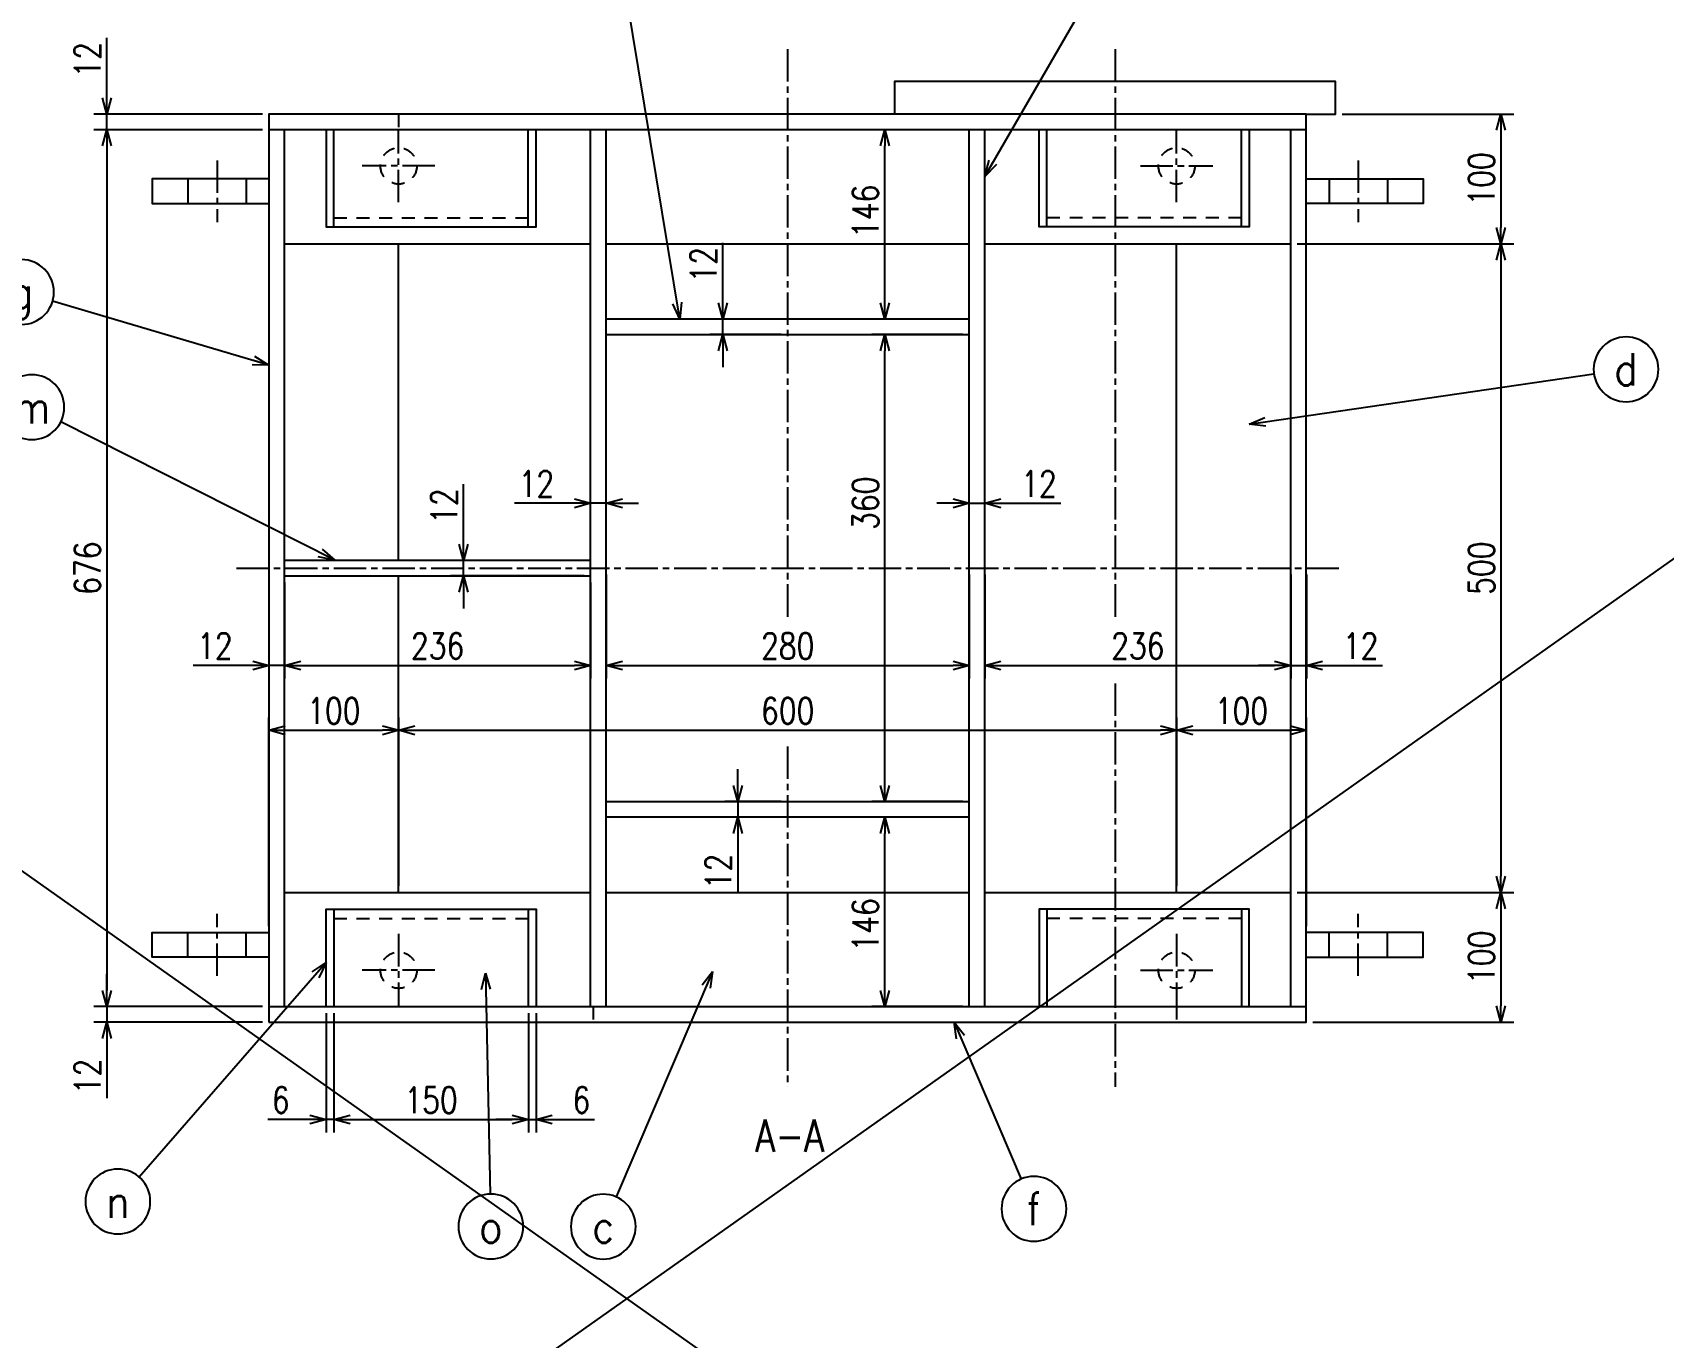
# Model space of a CAD drawing. Extents: x 0 to 4205, y 0 to 5940.
# Drawn here: x 1644 to 2902, y 4425 to 5431 of the extents above; entities that cross this region are included whole.
import ezdxf
from ezdxf.enums import TextEntityAlignment as Align

# ---------------------------------------------------------------- set-up
doc = ezdxf.new("R2010")
doc.units = 0
doc.header["$LTSCALE"] = 5
doc.linetypes.add('GEN3A', pattern=[3.5, 2, -1.5])
doc.linetypes.add('GEN7A', pattern=[7.5, 5, -0.75, 1, -0.75])
doc.layers.get('0').update_dxf_attribs({"linetype": 'CONTINUOUS'})
doc.layers.get('DEFPOINTS').update_dxf_attribs({"linetype": 'CONTINUOUS'})
for name, color, linetype in [('2', 5, 'CONTINUOUS'), ('3A', 6, 'GEN3A'), ('5', 3, 'CONTINUOUS'), ('6', 52, 'CONTINUOUS'), ('7A', 4, 'GEN7A'), ('8', 1, 'CONTINUOUS')]:
    doc.layers.add(name, color=color, linetype=linetype)
doc.styles.get("Standard").update_dxf_attribs({"font": 'romans.shx', "width": 0.8, "bigfont": 'extfont.shx'})
doc.dimstyles.new('GEN-ISO', dxfattribs={"dimscale": 5, "dimtxt": 4, "dimasz": 2.5, "dimexe": 2, "dimexo": 1, "dimgap": 1, "dimtad": 3, "dimdec": 3, "dimrnd": 0.001, "dimdsep": 46, "dimtxsty": 'Standard', "dimblk": 'OPEN30', "dimcen": 0, "dimclrt": 52, "dimadec": 0, "dimazin": 0, "dimtp": 0.1, "dimtm": 0.1, "dimtfac": 0.6, "dimtdec": 3, "dimtmove": 2, "dimatfit": 3, "dimldrblk": 'OPEN30', "dimfxl": 1, "dimarcsym": 0})

# ---------------------------------------------------------------- blocks, each defined once
blk = doc.blocks.new('_Open30')
at = {"color": 0, "linetype": 'ByBlock', "lineweight": -2}
for p, q in [((-1, 0.27), (0, 0)), ((0, 0), (-1, -0.27)), ((0, 0), (-1, 0))]:
    blk.add_line(p, q, dxfattribs=at)
blk = doc.blocks.new('*D197')
at = {"layer": '5', "color": 0, "lineweight": -2, "transparency": 16777216}
for p, q in [((1870.6, 4675.1), (1870.6, 4583.1)), ((1876.6, 4675.1), (1876.6, 4583.1)), ((1858.1, 4593.1), (1825.7, 4593.1)), ((1876.6, 4593.1), (1870.6, 4593.1)), ((1889.1, 4593.1), (1901.6, 4593.1))]:
    blk.add_line(p, q, dxfattribs=at)
at = {"layer": 'DEFPOINTS', "color": 0, "transparency": 16777216}
for p in [(1870.6, 4680.1), (1876.6, 4680.1), (1870.6, 4593.1)]:
    blk.add_point(p, dxfattribs=at)
at = {"layer": '5', "color": 0, "lineweight": -2, "transparency": 16777216, "xscale": 12.5, "yscale": 12.5, "zscale": 12.5}
blk.add_blockref('_Open30', (1870.6, 4593.1), dxfattribs=at)
at = {"layer": '5', "color": 0, "lineweight": -2, "transparency": 16777216, "xscale": 12.5, "yscale": 12.5, "zscale": 12.5, "rotation": 180}
blk.add_blockref('_Open30', (1876.6, 4593.1), dxfattribs=at)
at = {"layer": '5', "color": 52, "transparency": 16777216, "insert": (1835.6, 4608.1), "char_height": 20, "attachment_point": 5}
blk.add_mtext('6', dxfattribs=at)
blk = doc.blocks.new('*D198')
at = {"layer": '5', "color": 0, "lineweight": -2, "transparency": 16777216}
for p, q in [((1876.6, 4675.1), (1876.6, 4583.1)), ((2026.6, 4675.1), (2026.6, 4583.1)), ((1889.1, 4593.1), (2014.1, 4593.1))]:
    blk.add_line(p, q, dxfattribs=at)
at = {"layer": 'DEFPOINTS', "color": 0, "transparency": 16777216}
for p in [(1876.6, 4680.1), (2026.6, 4680.1), (2026.6, 4593.1)]:
    blk.add_point(p, dxfattribs=at)
at = {"layer": '5', "color": 0, "lineweight": -2, "transparency": 16777216, "xscale": 12.5, "yscale": 12.5, "zscale": 12.5, "rotation": 180}
blk.add_blockref('_Open30', (1876.6, 4593.1), dxfattribs=at)
at = {"layer": '5', "color": 0, "lineweight": -2, "transparency": 16777216, "xscale": 12.5, "yscale": 12.5, "zscale": 12.5}
blk.add_blockref('_Open30', (2026.6, 4593.1), dxfattribs=at)
at = {"layer": '5', "color": 52, "transparency": 16777216, "insert": (1951.6, 4608.1), "char_height": 20, "attachment_point": 5}
blk.add_mtext('150', dxfattribs=at)
blk = doc.blocks.new('*D199')
at = {"layer": '5', "color": 0, "lineweight": -2, "transparency": 16777216}
for p, q in [((2026.6, 4675.1), (2026.6, 4583.1)), ((2032.6, 4675.1), (2032.6, 4583.1)), ((2014.1, 4593.1), (2001.6, 4593.1)), ((2026.6, 4593.1), (2032.6, 4593.1)), ((2045.1, 4593.1), (2077.5, 4593.1))]:
    blk.add_line(p, q, dxfattribs=at)
at = {"layer": 'DEFPOINTS', "color": 0, "transparency": 16777216}
for p in [(2026.6, 4680.1), (2032.6, 4680.1), (2032.6, 4593.1)]:
    blk.add_point(p, dxfattribs=at)
at = {"layer": '5', "color": 0, "lineweight": -2, "transparency": 16777216, "xscale": 12.5, "yscale": 12.5, "zscale": 12.5}
blk.add_blockref('_Open30', (2026.6, 4593.1), dxfattribs=at)
at = {"layer": '5', "color": 0, "lineweight": -2, "transparency": 16777216, "xscale": 12.5, "yscale": 12.5, "zscale": 12.5, "rotation": 180}
blk.add_blockref('_Open30', (2032.6, 4593.1), dxfattribs=at)
at = {"layer": '5', "color": 52, "transparency": 16777216, "insert": (2067.5, 4608.1), "char_height": 20, "attachment_point": 5}
blk.add_mtext('6', dxfattribs=at)
blk = doc.blocks.new('*D200')
at = {"layer": '5', "color": 0, "lineweight": -2, "transparency": 16777216}
for p, q in [((1701.6, 5380.6), (1701.6, 5426.8)), ((1821.6, 5368.1), (1691.6, 5368.1)), ((1701.6, 5356.1), (1701.6, 5368.1)), ((1821.6, 5356.1), (1691.6, 5356.1)), ((1701.6, 5343.6), (1701.6, 5331.1))]:
    blk.add_line(p, q, dxfattribs=at)
at = {"layer": 'DEFPOINTS', "color": 0, "transparency": 16777216}
for p in [(1701.6, 5368.1), (1826.6, 5368.1), (1826.6, 5356.1)]:
    blk.add_point(p, dxfattribs=at)
at = {"layer": '5', "color": 0, "lineweight": -2, "transparency": 16777216, "xscale": 12.5, "yscale": 12.5, "zscale": 12.5}
for p, rotation in [((1701.6, 5368.1), 270), ((1701.6, 5356.1), 90)]:
    blk.add_blockref('_Open30', p, dxfattribs=dict(at, rotation=rotation))
at = {"layer": '5', "color": 52, "transparency": 16777216, "insert": (1686.6, 5410), "char_height": 20, "attachment_point": 5, "rotation": 90}
blk.add_mtext('12', dxfattribs=at)
blk = doc.blocks.new('*D201')
at = {"layer": '5', "color": 0, "lineweight": -2, "transparency": 16777216}
for p, q in [((1821.6, 5356.1), (1691.6, 5356.1)), ((1701.6, 5343.6), (1701.6, 4692.6)), ((1821.6, 4680.1), (1691.6, 4680.1))]:
    blk.add_line(p, q, dxfattribs=at)
at = {"layer": 'DEFPOINTS', "color": 0, "transparency": 16777216}
for p in [(1826.6, 5356.1), (1701.6, 4680.1), (1826.6, 4680.1)]:
    blk.add_point(p, dxfattribs=at)
at = {"layer": '5', "color": 0, "lineweight": -2, "transparency": 16777216, "xscale": 12.5, "yscale": 12.5, "zscale": 12.5}
for p, rotation in [((1701.6, 5356.1), 90), ((1701.6, 4680.1), 270)]:
    blk.add_blockref('_Open30', p, dxfattribs=dict(at, rotation=rotation))
at = {"layer": '5', "color": 52, "transparency": 16777216, "insert": (1686.6, 5018.1), "char_height": 20, "attachment_point": 5, "rotation": 90}
blk.add_mtext('676', dxfattribs=at)
blk = doc.blocks.new('*D202')
at = {"layer": '5', "color": 0, "lineweight": -2, "transparency": 16777216}
for p, q in [((1701.6, 4692.6), (1701.6, 4705.1)), ((1821.6, 4680.1), (1691.6, 4680.1)), ((1701.6, 4680.1), (1701.6, 4668.1)), ((1821.6, 4668.1), (1691.6, 4668.1)), ((1701.6, 4655.6), (1701.6, 4609.5))]:
    blk.add_line(p, q, dxfattribs=at)
at = {"layer": 'DEFPOINTS', "color": 0, "transparency": 16777216}
for p in [(1826.6, 4680.1), (1701.6, 4668.1), (1826.6, 4668.1)]:
    blk.add_point(p, dxfattribs=at)
at = {"layer": '5', "color": 0, "lineweight": -2, "transparency": 16777216, "xscale": 12.5, "yscale": 12.5, "zscale": 12.5}
for p, rotation in [((1701.6, 4680.1), 270), ((1701.6, 4668.1), 90)]:
    blk.add_blockref('_Open30', p, dxfattribs=dict(at, rotation=rotation))
at = {"layer": '5', "color": 52, "transparency": 16777216, "insert": (1686.6, 4626.3), "char_height": 20, "attachment_point": 5, "rotation": 90}
blk.add_mtext('12', dxfattribs=at)
blk = doc.blocks.new('*D203')
at = {"layer": '5', "color": 0, "lineweight": -2, "transparency": 16777216}
for p, q in [((2654.1, 5368.1), (2786.6, 5368.1)), ((2776.6, 5355.6), (2776.6, 5280.6)), ((2619.6, 5268.1), (2786.6, 5268.1))]:
    blk.add_line(p, q, dxfattribs=at)
at = {"layer": 'DEFPOINTS', "color": 0, "transparency": 16777216}
for p in [(2649.1, 5368.1), (2614.6, 5268.1), (2776.6, 5268.1)]:
    blk.add_point(p, dxfattribs=at)
at = {"layer": '5', "color": 0, "lineweight": -2, "transparency": 16777216, "xscale": 12.5, "yscale": 12.5, "zscale": 12.5}
for p, rotation in [((2776.6, 5368.1), 90), ((2776.6, 5268.1), 270)]:
    blk.add_blockref('_Open30', p, dxfattribs=dict(at, rotation=rotation))
at = {"layer": '5', "color": 52, "transparency": 16777216, "insert": (2761.6, 5318.1), "char_height": 20, "attachment_point": 5, "rotation": 90}
blk.add_mtext('100', dxfattribs=at)
blk = doc.blocks.new('*D204')
at = {"layer": '5', "color": 0, "lineweight": -2, "transparency": 16777216}
for p, q in [((2776.6, 5255.6), (2776.6, 4780.6)), ((2619.6, 4768.1), (2786.6, 4768.1))]:
    blk.add_line(p, q, dxfattribs=at)
at = {"layer": 'DEFPOINTS', "color": 0, "transparency": 16777216}
for p in [(2614.6, 5268.1), (2614.6, 4768.1), (2776.6, 4768.1)]:
    blk.add_point(p, dxfattribs=at)
at = {"layer": '5', "color": 0, "lineweight": -2, "transparency": 16777216, "xscale": 12.5, "yscale": 12.5, "zscale": 12.5}
for p, rotation in [((2776.6, 5268.1), 90), ((2776.6, 4768.1), 270)]:
    blk.add_blockref('_Open30', p, dxfattribs=dict(at, rotation=rotation))
at = {"layer": '5', "color": 52, "transparency": 16777216, "insert": (2761.6, 5018.1), "char_height": 20, "attachment_point": 5, "rotation": 90}
blk.add_mtext('500', dxfattribs=at)
blk = doc.blocks.new('*D205')
at = {"layer": '5', "color": 0, "lineweight": -2, "transparency": 16777216}
for p, q in [((2776.6, 4755.6), (2776.6, 4680.6)), ((2631.6, 4668.1), (2786.6, 4668.1))]:
    blk.add_line(p, q, dxfattribs=at)
at = {"layer": 'DEFPOINTS', "color": 0, "transparency": 16777216}
for p in [(2614.6, 4768.1), (2626.6, 4668.1), (2776.6, 4668.1)]:
    blk.add_point(p, dxfattribs=at)
at = {"layer": '5', "color": 0, "lineweight": -2, "transparency": 16777216, "xscale": 12.5, "yscale": 12.5, "zscale": 12.5}
for p, rotation in [((2776.6, 4768.1), 90), ((2776.6, 4668.1), 270)]:
    blk.add_blockref('_Open30', p, dxfattribs=dict(at, rotation=rotation))
at = {"layer": '5', "color": 52, "transparency": 16777216, "insert": (2761.6, 4718.1), "char_height": 20, "attachment_point": 5, "rotation": 90}
blk.add_mtext('100', dxfattribs=at)
blk = doc.blocks.new('*D206')
at = {"layer": '5', "color": 0, "lineweight": -2, "transparency": 16777216}
for p, q in [((1826.6, 4742.1), (1826.6, 4903.1)), ((1839.1, 4893.1), (1914.1, 4893.1)), ((1926.6, 4773.1), (1926.6, 4903.1))]:
    blk.add_line(p, q, dxfattribs=at)
at = {"layer": 'DEFPOINTS', "color": 0, "transparency": 16777216}
for p in [(1926.6, 4893.1), (1926.6, 4768.1), (1826.6, 4737.1)]:
    blk.add_point(p, dxfattribs=at)
at = {"layer": '5', "color": 0, "lineweight": -2, "transparency": 16777216, "xscale": 12.5, "yscale": 12.5, "zscale": 12.5, "rotation": 180}
blk.add_blockref('_Open30', (1826.6, 4893.1), dxfattribs=at)
at = {"layer": '5', "color": 0, "lineweight": -2, "transparency": 16777216, "xscale": 12.5, "yscale": 12.5, "zscale": 12.5}
blk.add_blockref('_Open30', (1926.6, 4893.1), dxfattribs=at)
at = {"layer": '5', "color": 52, "transparency": 16777216, "insert": (1876.6, 4908.1), "char_height": 20, "attachment_point": 5}
blk.add_mtext('100', dxfattribs=at)
blk = doc.blocks.new('*D207')
at = {"layer": '5', "color": 0, "lineweight": -2, "transparency": 16777216}
for p, q in [((1939.1, 4893.1), (2514.1, 4893.1)), ((2526.6, 4773.1), (2526.6, 4903.1))]:
    blk.add_line(p, q, dxfattribs=at)
at = {"layer": 'DEFPOINTS', "color": 0, "transparency": 16777216}
for p in [(2526.6, 4893.1), (1926.6, 4768.1), (2526.6, 4768.1)]:
    blk.add_point(p, dxfattribs=at)
at = {"layer": '5', "color": 0, "lineweight": -2, "transparency": 16777216, "xscale": 12.5, "yscale": 12.5, "zscale": 12.5, "rotation": 180}
blk.add_blockref('_Open30', (1926.6, 4893.1), dxfattribs=at)
at = {"layer": '5', "color": 0, "lineweight": -2, "transparency": 16777216, "xscale": 12.5, "yscale": 12.5, "zscale": 12.5}
blk.add_blockref('_Open30', (2526.6, 4893.1), dxfattribs=at)
at = {"layer": '5', "color": 52, "transparency": 16777216, "insert": (2226.6, 4908.1), "char_height": 20, "attachment_point": 5}
blk.add_mtext('600', dxfattribs=at)
blk = doc.blocks.new('*D208')
at = {"layer": '5', "color": 0, "lineweight": -2, "transparency": 16777216}
for p, q in [((2539.1, 4893.1), (2614.1, 4893.1)), ((2626.6, 4742.1), (2626.6, 4903.1))]:
    blk.add_line(p, q, dxfattribs=at)
at = {"layer": 'DEFPOINTS', "color": 0, "transparency": 16777216}
for p in [(2626.6, 4893.1), (2526.6, 4768.1), (2626.6, 4737.1)]:
    blk.add_point(p, dxfattribs=at)
at = {"layer": '5', "color": 0, "lineweight": -2, "transparency": 16777216, "xscale": 12.5, "yscale": 12.5, "zscale": 12.5, "rotation": 180}
blk.add_blockref('_Open30', (2526.6, 4893.1), dxfattribs=at)
at = {"layer": '5', "color": 0, "lineweight": -2, "transparency": 16777216, "xscale": 12.5, "yscale": 12.5, "zscale": 12.5}
blk.add_blockref('_Open30', (2626.6, 4893.1), dxfattribs=at)
at = {"layer": '5', "color": 52, "transparency": 16777216, "insert": (2576.6, 4908.1), "char_height": 20, "attachment_point": 5}
blk.add_mtext('100', dxfattribs=at)
blk = doc.blocks.new('*D209')
at = {"layer": '5', "color": 0, "lineweight": -2, "transparency": 16777216}
for p, q in [((1826.6, 5013.1), (1826.6, 4933.1)), ((1838.6, 5007.1), (1838.6, 4933.1)), ((1814.1, 4943.1), (1768, 4943.1)), ((1838.6, 4943.1), (1826.6, 4943.1)), ((1851.1, 4943.1), (1863.6, 4943.1))]:
    blk.add_line(p, q, dxfattribs=at)
at = {"layer": 'DEFPOINTS', "color": 0, "transparency": 16777216}
for p in [(1826.6, 5018.1), (1838.6, 5012.1), (1826.6, 4943.1)]:
    blk.add_point(p, dxfattribs=at)
at = {"layer": '5', "color": 0, "lineweight": -2, "transparency": 16777216, "xscale": 12.5, "yscale": 12.5, "zscale": 12.5}
blk.add_blockref('_Open30', (1826.6, 4943.1), dxfattribs=at)
at = {"layer": '5', "color": 0, "lineweight": -2, "transparency": 16777216, "xscale": 12.5, "yscale": 12.5, "zscale": 12.5, "rotation": 180}
blk.add_blockref('_Open30', (1838.6, 4943.1), dxfattribs=at)
at = {"layer": '5', "color": 52, "transparency": 16777216, "insert": (1784.8, 4958.1), "char_height": 20, "attachment_point": 5}
blk.add_mtext('12', dxfattribs=at)
blk = doc.blocks.new('*D210')
at = {"layer": '5', "color": 0, "lineweight": -2, "transparency": 16777216}
for p, q in [((1838.6, 5007.1), (1838.6, 4933.1)), ((2074.6, 5007.1), (2074.6, 4933.1)), ((1851.1, 4943.1), (2062.1, 4943.1))]:
    blk.add_line(p, q, dxfattribs=at)
at = {"layer": 'DEFPOINTS', "color": 0, "transparency": 16777216}
for p in [(1838.6, 5012.1), (2074.6, 5012.1), (2074.6, 4943.1)]:
    blk.add_point(p, dxfattribs=at)
at = {"layer": '5', "color": 0, "lineweight": -2, "transparency": 16777216, "xscale": 12.5, "yscale": 12.5, "zscale": 12.5, "rotation": 180}
blk.add_blockref('_Open30', (1838.6, 4943.1), dxfattribs=at)
at = {"layer": '5', "color": 0, "lineweight": -2, "transparency": 16777216, "xscale": 12.5, "yscale": 12.5, "zscale": 12.5}
blk.add_blockref('_Open30', (2074.6, 4943.1), dxfattribs=at)
at = {"layer": '5', "color": 52, "transparency": 16777216, "insert": (1956.6, 4958.1), "char_height": 20, "attachment_point": 5}
blk.add_mtext('236', dxfattribs=at)
blk = doc.blocks.new('*D211')
at = {"layer": '5', "color": 0, "lineweight": -2, "transparency": 16777216}
for p, q in [((2086.6, 5013.1), (2086.6, 4933.1)), ((2366.6, 5013.1), (2366.6, 4933.1)), ((2099.1, 4943.1), (2354.1, 4943.1))]:
    blk.add_line(p, q, dxfattribs=at)
at = {"layer": 'DEFPOINTS', "color": 0, "transparency": 16777216}
for p in [(2086.6, 5018.1), (2366.6, 5018.1), (2366.6, 4943.1)]:
    blk.add_point(p, dxfattribs=at)
at = {"layer": '5', "color": 0, "lineweight": -2, "transparency": 16777216, "xscale": 12.5, "yscale": 12.5, "zscale": 12.5, "rotation": 180}
blk.add_blockref('_Open30', (2086.6, 4943.1), dxfattribs=at)
at = {"layer": '5', "color": 0, "lineweight": -2, "transparency": 16777216, "xscale": 12.5, "yscale": 12.5, "zscale": 12.5}
blk.add_blockref('_Open30', (2366.6, 4943.1), dxfattribs=at)
at = {"layer": '5', "color": 52, "transparency": 16777216, "insert": (2226.6, 4958.1), "char_height": 20, "attachment_point": 5}
blk.add_mtext('280', dxfattribs=at)
blk = doc.blocks.new('*D212')
at = {"layer": '5', "color": 0, "lineweight": -2, "transparency": 16777216}
for p, q in [((2378.6, 5013.1), (2378.6, 4933.1)), ((2614.6, 5013.1), (2614.6, 4933.1)), ((2391.1, 4943.1), (2602.1, 4943.1))]:
    blk.add_line(p, q, dxfattribs=at)
at = {"layer": 'DEFPOINTS', "color": 0, "transparency": 16777216}
for p in [(2378.6, 5018.1), (2614.6, 5018.1), (2614.6, 4943.1)]:
    blk.add_point(p, dxfattribs=at)
at = {"layer": '5', "color": 0, "lineweight": -2, "transparency": 16777216, "xscale": 12.5, "yscale": 12.5, "zscale": 12.5, "rotation": 180}
blk.add_blockref('_Open30', (2378.6, 4943.1), dxfattribs=at)
at = {"layer": '5', "color": 0, "lineweight": -2, "transparency": 16777216, "xscale": 12.5, "yscale": 12.5, "zscale": 12.5}
blk.add_blockref('_Open30', (2614.6, 4943.1), dxfattribs=at)
at = {"layer": '5', "color": 52, "transparency": 16777216, "insert": (2496.6, 4958.1), "char_height": 20, "attachment_point": 5}
blk.add_mtext('236', dxfattribs=at)
blk = doc.blocks.new('*D213')
at = {"layer": '5', "color": 0, "lineweight": -2, "transparency": 16777216}
for p, q in [((2614.6, 5013.1), (2614.6, 4933.1)), ((2626.6, 5013.1), (2626.6, 4933.1)), ((2602.1, 4943.1), (2589.6, 4943.1)), ((2614.6, 4943.1), (2626.6, 4943.1)), ((2639.1, 4943.1), (2685.2, 4943.1))]:
    blk.add_line(p, q, dxfattribs=at)
at = {"layer": 'DEFPOINTS', "color": 0, "transparency": 16777216}
for p in [(2614.6, 5018.1), (2626.6, 5018.1), (2626.6, 4943.1)]:
    blk.add_point(p, dxfattribs=at)
at = {"layer": '5', "color": 0, "lineweight": -2, "transparency": 16777216, "xscale": 12.5, "yscale": 12.5, "zscale": 12.5}
blk.add_blockref('_Open30', (2614.6, 4943.1), dxfattribs=at)
at = {"layer": '5', "color": 0, "lineweight": -2, "transparency": 16777216, "xscale": 12.5, "yscale": 12.5, "zscale": 12.5, "rotation": 180}
blk.add_blockref('_Open30', (2626.6, 4943.1), dxfattribs=at)
at = {"layer": '5', "color": 52, "transparency": 16777216, "insert": (2668.4, 4958.1), "char_height": 20, "attachment_point": 5}
blk.add_mtext('12', dxfattribs=at)
blk = doc.blocks.new('*D214')
at = {"layer": '5', "color": 0, "lineweight": -2, "transparency": 16777216}
for p, q in [((2074.6, 5029.1), (2074.6, 5078.1)), ((2086.6, 5023.1), (2086.6, 5078.1)), ((2062.1, 5068.1), (2016, 5068.1)), ((2086.6, 5068.1), (2074.6, 5068.1)), ((2099.1, 5068.1), (2111.6, 5068.1))]:
    blk.add_line(p, q, dxfattribs=at)
at = {"layer": 'DEFPOINTS', "color": 0, "transparency": 16777216}
for p in [(2074.6, 5068.1), (2074.6, 5024.1), (2086.6, 5018.1)]:
    blk.add_point(p, dxfattribs=at)
at = {"layer": '5', "color": 0, "lineweight": -2, "transparency": 16777216, "xscale": 12.5, "yscale": 12.5, "zscale": 12.5}
blk.add_blockref('_Open30', (2074.6, 5068.1), dxfattribs=at)
at = {"layer": '5', "color": 0, "lineweight": -2, "transparency": 16777216, "xscale": 12.5, "yscale": 12.5, "zscale": 12.5, "rotation": 180}
blk.add_blockref('_Open30', (2086.6, 5068.1), dxfattribs=at)
at = {"layer": '5', "color": 52, "transparency": 16777216, "insert": (2032.8, 5083.1), "char_height": 20, "attachment_point": 5}
blk.add_mtext('12', dxfattribs=at)
blk = doc.blocks.new('*D215')
at = {"layer": '5', "color": 0, "lineweight": -2, "transparency": 16777216}
for p, q in [((2366.6, 5023.1), (2366.6, 5078.1)), ((2378.6, 5029.1), (2378.6, 5078.1)), ((2354.1, 5068.1), (2341.6, 5068.1)), ((2366.6, 5068.1), (2378.6, 5068.1)), ((2391.1, 5068.1), (2437.2, 5068.1))]:
    blk.add_line(p, q, dxfattribs=at)
at = {"layer": 'DEFPOINTS', "color": 0, "transparency": 16777216}
for p in [(2378.6, 5068.1), (2366.6, 5018.1), (2378.6, 5024.1)]:
    blk.add_point(p, dxfattribs=at)
at = {"layer": '5', "color": 0, "lineweight": -2, "transparency": 16777216, "xscale": 12.5, "yscale": 12.5, "zscale": 12.5}
blk.add_blockref('_Open30', (2366.6, 5068.1), dxfattribs=at)
at = {"layer": '5', "color": 0, "lineweight": -2, "transparency": 16777216, "xscale": 12.5, "yscale": 12.5, "zscale": 12.5, "rotation": 180}
blk.add_blockref('_Open30', (2378.6, 5068.1), dxfattribs=at)
at = {"layer": '5', "color": 52, "transparency": 16777216, "insert": (2420.4, 5083.1), "char_height": 20, "attachment_point": 5}
blk.add_mtext('12', dxfattribs=at)
blk = doc.blocks.new('*D216')
at = {"layer": '5', "color": 0, "lineweight": -2, "transparency": 16777216}
for p, q in [((1976.6, 5036.6), (1976.6, 5082.8)), ((2069.6, 5024.1), (1966.6, 5024.1)), ((1976.6, 5012.1), (1976.6, 5024.1)), ((2069.6, 5012.1), (1966.6, 5012.1)), ((1976.6, 4999.6), (1976.6, 4987.1))]:
    blk.add_line(p, q, dxfattribs=at)
at = {"layer": 'DEFPOINTS', "color": 0, "transparency": 16777216}
for p in [(1976.6, 5024.1), (2074.6, 5024.1), (2074.6, 5012.1)]:
    blk.add_point(p, dxfattribs=at)
at = {"layer": '5', "color": 0, "lineweight": -2, "transparency": 16777216, "xscale": 12.5, "yscale": 12.5, "zscale": 12.5}
for p, rotation in [((1976.6, 5024.1), 270), ((1976.6, 5012.1), 90)]:
    blk.add_blockref('_Open30', p, dxfattribs=dict(at, rotation=rotation))
at = {"layer": '5', "color": 52, "transparency": 16777216, "insert": (1961.6, 5066), "char_height": 20, "attachment_point": 5, "rotation": 90}
blk.add_mtext('12', dxfattribs=at)
blk = doc.blocks.new('*D217')
at = {"layer": '5', "color": 0, "lineweight": -2, "transparency": 16777216}
for p, q in [((2361.6, 4826.1), (2291.6, 4826.1)), ((2301.6, 4692.6), (2301.6, 4813.6)), ((2361.6, 4680.1), (2291.6, 4680.1))]:
    blk.add_line(p, q, dxfattribs=at)
at = {"layer": 'DEFPOINTS', "color": 0, "transparency": 16777216}
for p in [(2301.6, 4826.1), (2366.6, 4826.1), (2366.6, 4680.1)]:
    blk.add_point(p, dxfattribs=at)
at = {"layer": '5', "color": 0, "lineweight": -2, "transparency": 16777216, "xscale": 12.5, "yscale": 12.5, "zscale": 12.5}
for p, rotation in [((2301.6, 4826.1), 90), ((2301.6, 4680.1), 270)]:
    blk.add_blockref('_Open30', p, dxfattribs=dict(at, rotation=rotation))
at = {"layer": '5', "color": 52, "transparency": 16777216, "insert": (2286.6, 4743.1), "char_height": 20, "attachment_point": 5, "rotation": 90}
blk.add_mtext('146', dxfattribs=at)
blk = doc.blocks.new('*D255')
at = {"layer": '5', "color": 0, "lineweight": -2, "transparency": 16777216}
for p, q in [((2361.6, 5198.1), (2291.6, 5198.1)), ((2301.6, 4850.6), (2301.6, 5185.6)), ((2361.6, 4838.1), (2291.6, 4838.1))]:
    blk.add_line(p, q, dxfattribs=at)
at = {"layer": 'DEFPOINTS', "color": 0, "transparency": 16777216}
for p in [(2301.6, 5198.1), (2366.6, 5198.1), (2366.6, 4838.1)]:
    blk.add_point(p, dxfattribs=at)
at = {"layer": '5', "color": 0, "lineweight": -2, "transparency": 16777216, "xscale": 12.5, "yscale": 12.5, "zscale": 12.5}
for p, rotation in [((2301.6, 5198.1), 90), ((2301.6, 4838.1), 270)]:
    blk.add_blockref('_Open30', p, dxfattribs=dict(at, rotation=rotation))
at = {"layer": '5', "color": 52, "transparency": 16777216, "insert": (2286.6, 5068.1), "char_height": 20, "attachment_point": 5, "rotation": 90}
blk.add_mtext('360', dxfattribs=at)
blk = doc.blocks.new('*D256')
at = {"layer": '5', "color": 0, "lineweight": -2, "transparency": 16777216}
for p, q in [((2361.6, 5356.1), (2291.6, 5356.1)), ((2301.6, 5222.6), (2301.6, 5343.6)), ((2361.6, 5210.1), (2291.6, 5210.1))]:
    blk.add_line(p, q, dxfattribs=at)
at = {"layer": 'DEFPOINTS', "color": 0, "transparency": 16777216}
for p in [(2301.6, 5356.1), (2366.6, 5356.1), (2366.6, 5210.1)]:
    blk.add_point(p, dxfattribs=at)
at = {"layer": '5', "color": 0, "lineweight": -2, "transparency": 16777216, "xscale": 12.5, "yscale": 12.5, "zscale": 12.5}
for p, rotation in [((2301.6, 5356.1), 90), ((2301.6, 5210.1), 270)]:
    blk.add_blockref('_Open30', p, dxfattribs=dict(at, rotation=rotation))
at = {"layer": '5', "color": 52, "transparency": 16777216, "insert": (2286.6, 5293.1), "char_height": 20, "attachment_point": 5, "rotation": 90}
blk.add_mtext('146', dxfattribs=at)
blk = doc.blocks.new('*D257')
at = {"layer": '5', "color": 0, "lineweight": -2, "transparency": 16777216}
for p, q in [((2188.1, 4850.6), (2188.1, 4863.1)), ((2221.6, 4838.1), (2178.1, 4838.1)), ((2188.1, 4838.1), (2188.1, 4826.1)), ((2221.6, 4826.1), (2178.1, 4826.1)), ((2188.1, 4813.6), (2188.1, 4767.5))]:
    blk.add_line(p, q, dxfattribs=at)
at = {"layer": 'DEFPOINTS', "color": 0, "transparency": 16777216}
for p in [(2226.6, 4838.1), (2188.1, 4826.1), (2226.6, 4826.1)]:
    blk.add_point(p, dxfattribs=at)
at = {"layer": '5', "color": 0, "lineweight": -2, "transparency": 16777216, "xscale": 12.5, "yscale": 12.5, "zscale": 12.5}
for p, rotation in [((2188.1, 4838.1), 270), ((2188.1, 4826.1), 90)]:
    blk.add_blockref('_Open30', p, dxfattribs=dict(at, rotation=rotation))
at = {"layer": '5', "color": 52, "transparency": 16777216, "insert": (2173.1, 4784.3), "char_height": 20, "attachment_point": 5, "rotation": 90}
blk.add_mtext('12', dxfattribs=at)
blk = doc.blocks.new('*D258')
at = {"layer": '5', "color": 0, "lineweight": -2, "transparency": 16777216}
for p, q in [((2176.6, 5222.6), (2176.6, 5268.8)), ((2221.6, 5210.1), (2166.6, 5210.1)), ((2176.6, 5198.1), (2176.6, 5210.1)), ((2221.6, 5198.1), (2166.6, 5198.1)), ((2176.6, 5185.6), (2176.6, 5173.1))]:
    blk.add_line(p, q, dxfattribs=at)
at = {"layer": 'DEFPOINTS', "color": 0, "transparency": 16777216}
for p in [(2176.6, 5210.1), (2226.6, 5210.1), (2226.6, 5198.1)]:
    blk.add_point(p, dxfattribs=at)
at = {"layer": '5', "color": 0, "lineweight": -2, "transparency": 16777216, "xscale": 12.5, "yscale": 12.5, "zscale": 12.5}
for p, rotation in [((2176.6, 5210.1), 270), ((2176.6, 5198.1), 90)]:
    blk.add_blockref('_Open30', p, dxfattribs=dict(at, rotation=rotation))
at = {"layer": '5', "color": 52, "transparency": 16777216, "insert": (2161.6, 5252), "char_height": 20, "attachment_point": 5, "rotation": 90}
blk.add_mtext('12', dxfattribs=at)
blk = doc.blocks.new('GENBALLOON1')
blk.add_circle((0, 0), 5)
at = {"flags": 1}
blk.add_attdef('GEN_PARENT', text='', height=2.5, dxfattribs=at).set_placement((0, 0), align=Align.MIDDLE)
blk.add_attdef('REF_NO', text='', height=3.5).set_placement((0, 0), align=Align.MIDDLE)
at = {"color": 7, "flags": 1}
for tag, p in [('5GENINF', (6.43, 0.96)), ('6GENINF', (6.43, 0.63)), ('7GENINF', (6.43, 0.3)), ('8GENINF', (6.43, -0.04)), ('9GENINF', (6.43, -0.37)), ('3GENINF', (6.43, -2.34)), ('4GENINF', (6.43, -2.67)), ('10GENINF', (6.43, -0.7)), ('11GENINF', (6.43, -1)), ('12GENINF', (6.43, -1.34)), ('13GENINF', (6.43, -1.67)), ('14GENINF', (6.43, -2)), ('20GENINF', (6.43, -4.7)), ('21GENINF', (6.43, -5.04)), ('15GENINF', (6.43, -3)), ('16GENINF', (6.43, -3.34)), ('17GENINF', (6.43, -3.7)), ('18GENINF', (6.43, -4.04)), ('19GENINF', (6.43, -4.37)), ('22GENINF', (6.43, -5.37))]:
    blk.add_attdef(tag, p, '', height=0.2, dxfattribs=at)

msp = doc.modelspace()

# ---------------------------------------------------------------- linework, layer by layer
at = {"layer": '2'}
for p, q in [((1826.5746, 5356.1495), (2626.5746, 5356.1495)), ((1838.5746, 4680.1495), (1838.5746, 5356.1495)), ((1876.5746, 5281.1495), (1876.5746, 5356.1495)), ((2026.5746, 5281.1495), (2026.5746, 5356.1495)), ((2074.5746, 4680.1495), (2074.5746, 5356.1495)), ((2086.5746, 4680.1495), (2086.5746, 5356.1495)), ((2366.5746, 4680.1495), (2366.5746, 5356.1495)), ((2378.5746, 4680.1495), (2378.5746, 5356.1495)), ((2426.5746, 5281.1495), (2426.5746, 5356.1495)), ((2576.5746, 5281.1495), (2576.5746, 5356.1495)), ((2614.5746, 4680.1495), (2614.5746, 5356.1495)), ((1764.0746, 5318.1495), (1764.0746, 5299.1495)), ((1809.0746, 5318.1495), (1809.0746, 5299.1495)), ((2644.0746, 5318.1495), (2644.0746, 5299.1495)), ((2689.0746, 5318.1495), (2689.0746, 5299.1495)), ((1838.5746, 5268.1495), (2074.5746, 5268.1495)), ((1926.5746, 5024.1495), (1926.5746, 5268.1495)), ((2086.5746, 5268.1495), (2366.5746, 5268.1495)), ((2378.5746, 5268.1495), (2614.5746, 5268.1495)), ((2526.5746, 4768.1495), (2526.5746, 5268.1495)), ((2366.5746, 5210.1495), (2086.5746, 5210.1495)), ((2086.5746, 5198.1495), (2366.5746, 5198.1495)), ((1838.5746, 5024.1495), (2074.5746, 5024.1495)), ((1838.5746, 5012.1495), (2074.5746, 5012.1495)), ((1926.5746, 4768.1495), (1926.5746, 5012.1495)), ((2086.5746, 4838.1495), (2366.5746, 4838.1495)), ((2366.5746, 4826.1495), (2086.5746, 4826.1495)), ((1838.5746, 4768.1495), (2074.5746, 4768.1495)), ((2086.5746, 4768.1495), (2366.5746, 4768.1495)), ((2378.5746, 4768.1495), (2614.5746, 4768.1495)), ((1876.5746, 4755.1495), (1876.5746, 4680.1495)), ((2026.5746, 4755.1495), (2026.5746, 4680.1495)), ((2426.5746, 4755.1495), (2426.5746, 4680.1495)), ((2576.5746, 4755.1495), (2576.5746, 4680.1495)), ((1764.0746, 4718.1495), (1764.0746, 4737.1495)), ((1809.0746, 4718.1495), (1809.0746, 4737.1495)), ((2644.0746, 4718.1495), (2644.0746, 4737.1495)), ((2689.0746, 4718.1495), (2689.0746, 4737.1495)), ((1826.5746, 4680.1495), (2626.5746, 4680.1495))]:
    msp.add_line(p, q, dxfattribs=at)
for points in [[(2626.5746, 5368.1495), (2649.0746, 5368.1495), (2649.0746, 5393.1495), (2309.0746, 5393.1495), (2309.0746, 5368.1495)], [(1870.5746, 5356.1495), (1870.5746, 5281.1495), (2032.5746, 5281.1495), (2032.5746, 5356.1495)], [(2582.5746, 5356.1495), (2582.5746, 5281.1495), (2420.5746, 5281.1495), (2420.5746, 5356.1495)], [(1826.5746, 5318.1495), (1736.5746, 5318.1495), (1736.5746, 5299.1495), (1826.5746, 5299.1495)], [(2626.5746, 5318.1495), (2716.5746, 5318.1495), (2716.5746, 5299.1495), (2626.5746, 5299.1495)], [(1870.5746, 4680.1495), (1870.5746, 4755.1495), (2032.5746, 4755.1495), (2032.5746, 4680.1495)], [(2582.5746, 4680.1495), (2582.5746, 4755.1495), (2420.5746, 4755.1495), (2420.5746, 4680.1495)], [(1826.5746, 4718.1495), (1736.5746, 4718.1495), (1736.5746, 4737.1495), (1826.5746, 4737.1495)], [(2626.5746, 4718.1495), (2716.5746, 4718.1495), (2716.5746, 4737.1495), (2626.5746, 4737.1495)]]:
    msp.add_lwpolyline(points, dxfattribs=at)
msp.add_lwpolyline([(1826.5746, 4668.1495), (2626.5746, 4668.1495), (2626.5746, 5368.1495), (1826.5746, 5368.1495)], close=True, dxfattribs=at)
at = {"layer": '3A'}
for p, q in [((1926.5746, 5368.1495), (1926.5746, 5356.1495)), ((2226.5746, 5368.1495), (2226.5746, 5356.1495)), ((1876.5746, 5288.1495), (2026.5746, 5288.1495)), ((2576.5746, 5288.1495), (2426.5746, 5288.1495)), ((1876.5746, 4748.1495), (2026.5746, 4748.1495)), ((2576.5746, 4748.1495), (2426.5746, 4748.1495)), ((2076.5746, 4680.1495), (2076.5746, 4668.1495)), ((2526.5746, 4680.1495), (2526.5746, 4668.1495))]:
    msp.add_line(p, q, dxfattribs=at)
for centre in [(1926.5746, 5328.1495), (2526.5746, 5328.1495), (1926.5746, 4708.1495), (2526.5746, 4708.1495)]:
    msp.add_circle(centre, 14, dxfattribs=at)
at = {"layer": '7A'}
for p, q in [((2226.5746, 5418.1495), (2226.5746, 4980.5022)), ((2479.0746, 5418.1495), (2479.0746, 4980.5022)), ((1926.5746, 5300.1495), (1926.5746, 5356.1495)), ((2526.5746, 5300.1495), (2526.5746, 5356.1495)), ((1786.5746, 5332.4344), (1786.5746, 5284.6939)), ((2666.5746, 5332.4344), (2666.5746, 5284.6939)), ((1954.5746, 5328.1495), (1898.5746, 5328.1495)), ((2498.5746, 5328.1495), (2554.5746, 5328.1495)), ((1801.5746, 5018.1495), (2651.5746, 5018.1495)), ((2479.0746, 4929.228), (2479.0746, 4618.1495)), ((2226.5746, 4880.702), (2226.5746, 4618.1495)), ((1786.5746, 4703.8645), (1786.5746, 4751.6051)), ((2666.5746, 4703.8645), (2666.5746, 4751.6051)), ((1926.5746, 4736.1495), (1926.5746, 4680.1495)), ((2526.5746, 4736.1495), (2526.5746, 4680.1495)), ((1954.5746, 4708.1495), (1898.5746, 4708.1495)), ((2498.5746, 4708.1495), (2554.5746, 4708.1495))]:
    msp.add_line(p, q, dxfattribs=at)
at = {"layer": '8'}
for p, q in [((0, 2970), (4205, 5940)), ((0, 5940), (4205, 2970))]:
    msp.add_line(p, q, dxfattribs=at)

# ---------------------------------------------------------------- block references
at = {"layer": '5'}
ref = msp.add_blockref('GENBALLOON1', (1635.7277, 5230.9405), dxfattribs=dict(at, xscale=-5, yscale=5, zscale=5))
ref.add_attrib('REF_NO', 'g', dxfattribs={"color": 7, "height": 25, "width": 0.9}).set_placement((1635.7277, 5230.9405), align=Align.MIDDLE_CENTER)
ref = msp.add_blockref('GENBALLOON1', (2873.1519, 5171.3766), dxfattribs=dict(at, xscale=-5, yscale=5, zscale=5))
ref.add_attrib('REF_NO', 'd', dxfattribs={"color": 7, "height": 25, "width": 0.9}).set_placement((2873.1519, 5171.3766), align=Align.MIDDLE_CENTER)
ref = msp.add_blockref('GENBALLOON1', (1643.752, 5142.1594), dxfattribs=dict(at, xscale=-5, yscale=5, zscale=5))
ref.add_attrib('REF_NO', 'm', dxfattribs={"color": 7, "height": 25, "width": 0.9}).set_placement((1643.752, 5142.1594), align=Align.MIDDLE_CENTER)
ref = msp.add_blockref('GENBALLOON1', (1710.081, 4529.8708), dxfattribs=dict(at, xscale=-5, yscale=5, zscale=5))
ref.add_attrib('REF_NO', 'n', dxfattribs={"color": 7, "height": 25, "width": 0.9}).set_placement((1710.081, 4529.8708), align=Align.MIDDLE_CENTER)
ref = msp.add_blockref('GENBALLOON1', (2416.5013, 4524.2168), dxfattribs=dict(at, xscale=-5, yscale=5, zscale=5))
ref.add_attrib('REF_NO', 'f', dxfattribs={"color": 7, "height": 25, "width": 0.9}).set_placement((2416.5013, 4524.2168), align=Align.MIDDLE_CENTER)
ref = msp.add_blockref('GENBALLOON1', (1997.6511, 4510.6031), dxfattribs=dict(at, xscale=-5, yscale=5, zscale=5))
ref.add_attrib('REF_NO', 'o', dxfattribs={"color": 7, "height": 25, "width": 0.9}).set_placement((1997.6511, 4510.6031), align=Align.MIDDLE_CENTER)
ref = msp.add_blockref('GENBALLOON1', (2084.3847, 4510.5198), dxfattribs=dict(at, xscale=-5, yscale=5, zscale=5))
ref.add_attrib('REF_NO', 'c', dxfattribs={"color": 7, "height": 25, "width": 0.9}).set_placement((2084.3847, 4510.5198), align=Align.MIDDLE_CENTER)

# ---------------------------------------------------------------- texts
at = {"layer": '6', "width": 0.8}
msp.add_text('A-A', height=25, dxfattribs=at).set_placement((2201.5746, 4568.1495))

# ---------------------------------------------------------------- dimensions: what is measured, and where the dimension line sits
at = {"layer": '5'}
for base, p1, p2, override, picture, middle in [((1701.5746, 5368.1495), (1826.5746, 5356.1495), (1826.5746, 5368.1495), {"dimtp": 0.027, "dimtm": 0, "dimtmove": 0}, '*D200', (1686.5746, 5409.959)), ((2776.5746, 5268.1495), (2649.0746, 5368.1495), (2614.5746, 5268.1495), {"dimtp": 0.027, "dimtm": 0, "dimtmove": 0}, '*D203', (2761.5746, 5318.1495)), ((1701.5746, 4680.1495), (1826.5746, 5356.1495), (1826.5746, 4680.1495), {"dimtp": 0.027, "dimtm": 0, "dimtmove": 0}, '*D201', (1686.5746, 5018.1495)), ((2176.5746, 5210.1495), (2226.5746, 5198.1495), (2226.5746, 5210.1495), {"dimtp": 0.027, "dimtm": 0, "dimtmove": 0}, '*D258', (2161.5746, 5251.959)), ((2776.5746, 4768.1495), (2614.5746, 5268.1495), (2614.5746, 4768.1495), {"dimse1": 1, "dimtp": 0.027, "dimtm": 0, "dimtmove": 1}, '*D204', (2761.5746, 5018.1495)), ((1976.5746, 5024.1495), (2074.5746, 5012.1495), (2074.5746, 5024.1495), {"dimtp": 0.027, "dimtm": 0, "dimtmove": 0}, '*D216', (1961.5746, 5065.959)), ((2776.5746, 4668.1495), (2614.5746, 4768.1495), (2626.5746, 4668.1495), {"dimse1": 1, "dimtp": 0.027, "dimtm": 0, "dimtmove": 1}, '*D205', (2761.5746, 4718.1495)), ((1701.5746, 4668.1495), (1826.5746, 4680.1495), (1826.5746, 4668.1495), {"dimtp": 0.027, "dimtm": 0, "dimtmove": 0}, '*D202', (1686.5746, 4626.34))]:
    dim = msp.add_linear_dim(base=base, p1=p1, p2=p2, angle=90, dimstyle='GEN-ISO', override=override, dxfattribs=at)
    dim.commit()
    dim.dimension.update_dxf_attribs({"geometry": picture, "text_midpoint": middle})
for base, p1, p2, picture, middle in [((2301.5746, 5356.1495), (2366.5746, 5210.1495), (2366.5746, 5356.1495), '*D256', (2301.5746, 5293.1495)), ((2301.5746, 5198.1495), (2366.5746, 4838.1495), (2366.5746, 5198.1495), '*D255', (2301.5746, 5068.1495)), ((2188.0997, 4826.1495), (2226.5746, 4838.1495), (2226.5746, 4826.1495), '*D257', (2188.0997, 4784.34)), ((2301.5746, 4826.1495), (2366.5746, 4680.1495), (2366.5746, 4826.1495), '*D217', (2301.5746, 4743.1495))]:
    dim = msp.add_linear_dim(base=base, p1=p1, p2=p2, angle=90, dimstyle='GEN-ISO', override={"dimtp": 0.027, "dimtm": 0, "dimtmove": 0}, dxfattribs=at)
    dim.commit()
    dim.dimension.update_dxf_attribs({"geometry": picture, "text_midpoint": middle, "dimtype": 160})
for base, p1, p2, override, picture, middle in [((2074.5746, 5068.1495), (2086.5746, 5018.1495), (2074.5746, 5024.1495), {"dimtp": 0.027, "dimtm": 0, "dimtmove": 0}, '*D214', (2032.7651, 5083.1495)), ((2378.5746, 5068.1495), (2366.5746, 5018.1495), (2378.5746, 5024.1495), {"dimtp": 0.027, "dimtm": 0, "dimtmove": 0}, '*D215', (2420.3841, 5083.1495)), ((1826.5746, 4943.1495), (1838.5746, 5012.1495), (1826.5746, 5018.1495), {"dimtp": 0.027, "dimtm": 0, "dimtmove": 0}, '*D209', (1784.7651, 4958.1495)), ((2366.5746, 4943.1495), (2086.5746, 5018.1495), (2366.5746, 5018.1495), {"dimtp": 0.027, "dimtm": 0, "dimtmove": 0}, '*D211', (2226.5746, 4958.1495)), ((2614.5746, 4943.1495), (2378.5746, 5018.1495), (2614.5746, 5018.1495), {"dimtp": 0.027, "dimtm": 0, "dimtmove": 0}, '*D212', (2496.5746, 4958.1495)), ((2626.5746, 4943.1495), (2614.5746, 5018.1495), (2626.5746, 5018.1495), {"dimtp": 0.027, "dimtm": 0, "dimtmove": 0}, '*D213', (2668.3841, 4958.1495)), ((2074.5746, 4943.1495), (1838.5746, 5012.1495), (2074.5746, 5012.1495), {"dimtp": 0.027, "dimtm": 0, "dimtmove": 0}, '*D210', (1956.5746, 4958.1495)), ((1926.5746, 4893.1495), (1826.5746, 4737.1495), (1926.5746, 4768.1495), {"dimtp": 0.027, "dimtm": 0, "dimtmove": 0}, '*D206', (1876.5746, 4908.1495)), ((2526.5746, 4893.1495), (1926.5746, 4768.1495), (2526.5746, 4768.1495), {"dimse1": 1, "dimtp": 0.027, "dimtm": 0, "dimtmove": 1}, '*D207', (2226.5746, 4908.1495)), ((2626.5746, 4893.1495), (2526.5746, 4768.1495), (2626.5746, 4737.1495), {"dimse1": 1, "dimtp": 0.027, "dimtm": 0, "dimtmove": 1}, '*D208', (2576.5746, 4908.1495)), ((1870.5746, 4593.1495), (1876.5746, 4680.1495), (1870.5746, 4680.1495), {"dimtp": 0.027, "dimtm": 0, "dimtmove": 0}, '*D197', (1835.6222, 4608.1495)), ((2026.5746, 4593.1495), (1876.5746, 4680.1495), (2026.5746, 4680.1495), {"dimtp": 0.027, "dimtm": 0, "dimtmove": 0}, '*D198', (1951.5746, 4608.1495)), ((2032.5746, 4593.1495), (2026.5746, 4680.1495), (2032.5746, 4680.1495), {"dimtp": 0.027, "dimtm": 0, "dimtmove": 0}, '*D199', (2067.527, 4608.1495))]:
    dim = msp.add_linear_dim(base=base, p1=p1, p2=p2, dimstyle='GEN-ISO', override=override, dxfattribs=at)
    dim.commit()
    dim.dimension.update_dxf_attribs({"geometry": picture, "text_midpoint": middle})

# ---------------------------------------------------------------- leaders
at = {"layer": '5', "linetype": 'Continuous'}
for points in [[(2378.5746, 5320.0202), (2467.1192, 5472.7668)], [(2143.3381, 5210.1495), (2102.5629, 5457.7796)], [(1826.5746, 5174.6559), (1659.7066, 5223.8686)], [(2582.6034, 5128.9751), (2848.414, 5167.7665)], [(1877.2986, 5024.1495), (1666.0652, 5130.8846)], [(1870.5746, 4714.0359), (1726.5059, 4548.7182)], [(1993.5211, 4705.9794), (1997.1227, 4535.5975)], [(2168.7124, 4707.1743), (2094.2374, 4533.4964)], [(2354.9872, 4668.1495), (2406.6764, 4547.2053)]]:
    msp.add_leader(points, dimstyle='GEN-ISO', dxfattribs=at)

doc.saveas('drawing.dxf')
